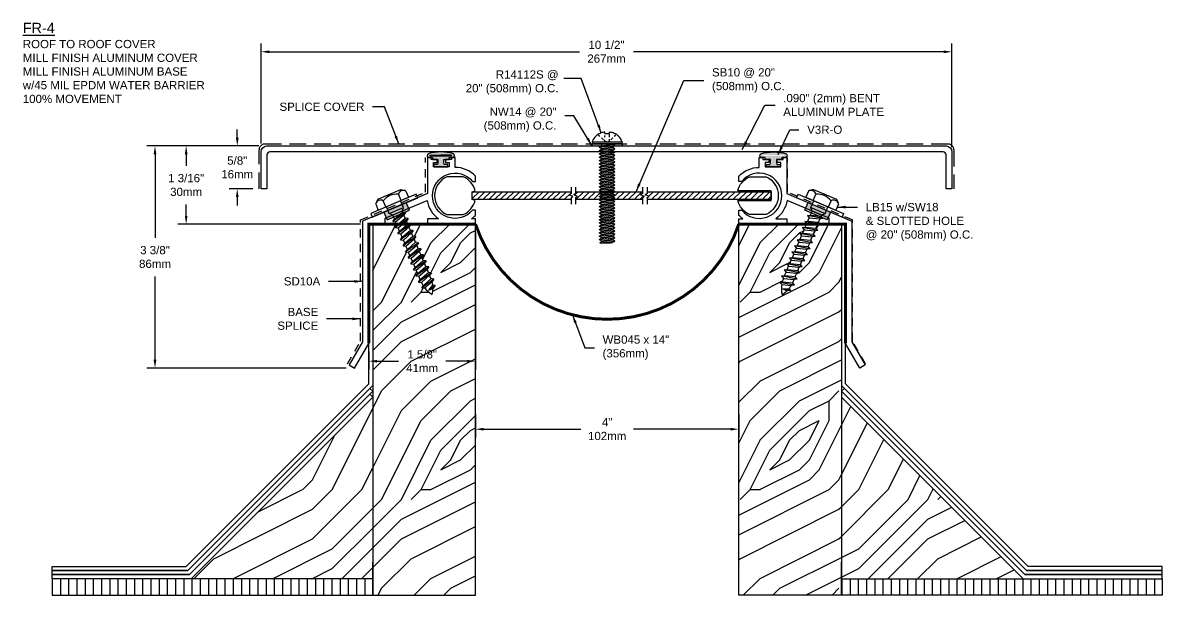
# Model space of a CAD drawing. Header units: inches. Extents: x -0.5 to 40.9, y 1.5 to 10.7.
# Drawn here: x -0.45 to 16.86, y 1.55 to 10.25 of the extents above; entities that cross this region are included whole.
import ezdxf

# ---------------------------------------------------------------- set-up
doc = ezdxf.new("R2010")
doc.units = ezdxf.units.IN
doc.header["$MEASUREMENT"] = 0
doc.linetypes.add('DASHED2', pattern=[0.375, 0.25, -0.125])
for name, color, linetype in [('ANCHORS', 4, 'Continuous'), ('CONDITIONS', 1, 'Continuous'), ('DIMENSIONS', 3, 'Continuous'), ('FILLERS', 2, 'Continuous'), ('METALS', 7, 'Continuous'), ('TEXT', 2, 'Continuous')]:
    doc.layers.add(name, color=color, linetype=linetype)
doc.styles.add('ARIAL', font='arial.ttf')
doc.dimstyles.new('Arial', dxfattribs={"dimtxt": 0.125, "dimasz": 0.125, "dimexe": 0.125, "dimexo": 0.125, "dimgap": 0.125, "dimtad": 0, "dimtih": 1, "dimtoh": 1, "dimdec": 4, "dimzin": 3, "dimdsep": 46, "dimlunit": 4, "dimtxsty": 'ARIAL', "dimcen": 0.125, "dimadec": 0, "dimazin": 0, "dimtfac": 1, "dimtdec": 4, "dimtofl": 0, "dimtmove": 0, "dimatfit": 3, "dimfxl": 0, "dimfrac": 2, "dimtolj": 1, "dimtzin": 0, "dimarcsym": 0})
pattern_1 = [(0, (-0.4, 0.15), (3, 3), [0.15, -2.85]), (90, (0.8, 1.2), (-3, 3), [0.3, -2.7]), (45, (0.2, 0.9), (3e-16, 3), [0.2121, -0.6363, 0.2121, -0.4242, 1.485, -1.27294]), (45, (-0.55, 0), (3e-16, 3), [0.21213, -0.42426, 0.21213, -3.39412]), (45, (0.5, 0.3), (3e-16, 3), [0.2121, -4.0305]), (45, (0.8, 0.15), (3e-16, 3), [0.2121, -4.0305]), (45, (0.35, 0.45), (3e-16, 3), [0.2121, -4.0305]), (45, (0.2, 0.6), (3e-16, 3), [0.42426, -3.8184]), (45, (0.95, 2.85), (3e-16, 3), [0.4243, -3.8184]), (45, (-0.1, 0.75), (3e-16, 3), [0.8485, -3.3941]), (45, (-0.25, 0.9), (3e-16, 3), [0.8485, -3.3941]), (45, (1.7, 1.8), (3e-16, 3), [0.8485, -3.3941]), (45, (-0.4, 1.2), (3e-16, 3), [0.6364, -3.60624]), (45, (-1, 1.65), (3e-16, 3), [0.6364, -3.60624]), (45, (-0.7, 1.35), (3e-16, 3), [0.6364, -3.60624]), (45, (1.25, 2.25), (3e-16, 3), [1.06066, -3.182]), (45, (0.95, 2.4), (3e-16, 3), [1.06066, -3.182]), (45, (1.25, 1.65), (3e-16, 3), [1.4849, -2.7577]), (26.565, (-0.1, 0.45), (3, 1e-09), [0.3354, -6.3728]), (26.565, (0.5, 1.35), (3, 1e-09), [0.3354, -6.3728]), (26.565, (0.35, 1.05), (3, 1e-09), [0.3354, -6.3728]), (26.565, (-0.25, 0.15), (3, 1e-09), [0.6708, -6.0374]), (26.565, (0.35, 1.5), (3, 1e-09), [1.00623, -5.702]), (26.565, (0.05, 1.65), (3, 1e-09), [1.34164, -5.36656]), (26.565, (-0.25, 1.8), (3, 1e-09), [1.34164, -5.36656]), (26.565, (-0.7, 2.7), (3, 1e-09), [1.34164, -5.36656]), (26.565, (-0.7, 2.4), (3, 1e-09), [1.67705, -5.03115]), (26.565, (-0.55, 2.1), (3, 1e-09), [1.67705, -5.03115]), (63.435, (0.5, 0.9), (2e-10, 3), [0.3354, -6.3728]), (63.435, (0.05, 0.6), (2e-10, 3), [0.3354, -6.3728]), (63.435, (-0.4, 0.15), (2e-10, 3), [0.6708, -6.0374]), (63.435, (0.5, 0.6), (2e-10, 3), [0.6708, -6.0374]), (63.435, (-0.7, 0), (2e-10, 3), [1.00623, -5.702]), (63.435, (-1, 0), (2e-10, 3), [1.34164, -5.36656]), (63.435, (1.7, 0.15), (2e-10, 3), [1.34164, -5.36656]), (63.435, (0.65, 0.45), (2e-10, 3), [1.34164, -5.36656]), (63.435, (1.25, 0.15), (2e-10, 3), [1.67705, -5.03115]), (63.435, (0.95, 0.3), (2e-10, 3), [1.67705, -5.03115])]
pattern_2 = [(0, (1.6, 0.15), (3, 3), [0.15, -2.85]), (90, (2.8, 1.2), (-3, 3), [0.3, -2.7]), (45, (2.2, 0.9), (3e-16, 3), [0.2121, -0.6363, 0.2121, -0.4242, 1.485, -1.27294]), (45, (1.45, 0), (3e-16, 3), [0.21213, -0.42426, 0.21213, -3.39412]), (45, (2.5, 0.3), (3e-16, 3), [0.21213, -4.0305]), (45, (2.8, 0.15), (3e-16, 3), [0.21213, -4.0305]), (45, (2.35, 0.45), (3e-16, 3), [0.21213, -4.0305]), (45, (2.2, 0.6), (3e-16, 3), [0.42426, -3.8184]), (45, (2.95, 2.85), (3e-16, 3), [0.42426, -3.8184]), (45, (1.9, 0.75), (3e-16, 3), [0.8485, -3.3941]), (45, (1.75, 0.9), (3e-16, 3), [0.8485, -3.3941]), (45, (3.7, 1.8), (3e-16, 3), [0.8485, -3.3941]), (45, (1.6, 1.2), (3e-16, 3), [0.6364, -3.60624]), (45, (1, 1.65), (3e-16, 3), [0.6364, -3.60624]), (45, (1.3, 1.35), (3e-16, 3), [0.6364, -3.60624]), (45, (3.25, 2.25), (3e-16, 3), [1.06066, -3.182]), (45, (2.95, 2.4), (3e-16, 3), [1.06066, -3.182]), (45, (3.25, 1.65), (3e-16, 3), [1.4849, -2.7577]), (26.565, (1.9, 0.45), (3, 1e-09), [0.3354, -6.3728]), (26.565, (2.5, 1.35), (3, 1e-09), [0.3354, -6.3728]), (26.565, (2.35, 1.05), (3, 1e-09), [0.3354, -6.3728]), (26.565, (1.75, 0.15), (3, 1e-09), [0.6708, -6.0374]), (26.565, (2.35, 1.5), (3, 1e-09), [1.00623, -5.70197]), (26.565, (2.05, 1.65), (3, 1e-09), [1.34164, -5.36656]), (26.565, (1.75, 1.8), (3, 1e-09), [1.34164, -5.36656]), (26.565, (1.3, 2.7), (3, 1e-09), [1.34164, -5.36656]), (26.565, (1.3, 2.4), (3, 1e-09), [1.67705, -5.03115]), (26.565, (1.45, 2.1), (3, 1e-09), [1.67705, -5.03115]), (63.435, (2.5, 0.9), (2e-10, 3), [0.3354, -6.3728]), (63.435, (2.05, 0.6), (2e-10, 3), [0.3354, -6.3728]), (63.435, (1.6, 0.15), (2e-10, 3), [0.6708, -6.0374]), (63.435, (2.5, 0.6), (2e-10, 3), [0.6708, -6.0374]), (63.435, (1.3, 0), (2e-10, 3), [1.00623, -5.70197]), (63.435, (1, 0), (2e-10, 3), [1.34164, -5.36656]), (63.435, (3.7, 0.15), (2e-10, 3), [1.34164, -5.36656]), (63.435, (2.65, 0.45), (2e-10, 3), [1.34164, -5.36656]), (63.435, (3.25, 0.15), (2e-10, 3), [1.67705, -5.03115]), (63.435, (2.95, 0.3), (2e-10, 3), [1.67705, -5.03115])]

# ---------------------------------------------------------------- blocks, each defined once
blk = doc.blocks.new('*D0')
at = {"layer": 'Defpoints', "color": 0}
for p in [(3.259, 8.374), (2.031, 7.186), (4.805, 7.186)]:
    blk.add_point(p, dxfattribs=at)
at = {"layer": 'DIMENSIONS', "color": 0, "lineweight": -2}
for p, q in [((3.134, 8.374), (1.906, 8.374)), ((2.031, 8.249), (2.031, 8.074)), ((2.031, 7.311), (2.031, 7.486)), ((4.68, 7.186), (1.906, 7.186))]:
    blk.add_line(p, q, dxfattribs=at)
at = {"layer": 'DIMENSIONS', "color": 0}
for points in [[(2.011, 8.249), (2.052, 8.249), (2.031, 8.374)], [(2.011, 7.311), (2.052, 7.311), (2.031, 7.186)]]:
    blk.add_solid(points, dxfattribs=at)
at = {"layer": 'DIMENSIONS', "color": 0, "insert": (2.031, 7.78), "char_height": 0.125, "attachment_point": 5, "style": 'ARIAL'}
blk.add_mtext('\\A1;1 3/16"\\P30mm', dxfattribs=at)
blk = doc.blocks.new('*D1')
at = {"layer": 'Defpoints', "color": 0}
for p in [(6.429, 7.186), (4.806, 5.374), (6.429, 5.103)]:
    blk.add_point(p, dxfattribs=at)
at = {"layer": 'DIMENSIONS', "color": 0, "lineweight": -2}
for p, q in [((6.429, 7.061), (6.429, 4.978)), ((4.806, 5.249), (4.806, 4.978)), ((4.931, 5.103), (5.257, 5.103)), ((6.304, 5.103), (5.978, 5.103))]:
    blk.add_line(p, q, dxfattribs=at)
at = {"layer": 'DIMENSIONS', "color": 0}
for points in [[(4.931, 5.123), (4.931, 5.082), (4.806, 5.103)], [(6.304, 5.123), (6.304, 5.082), (6.429, 5.103)]]:
    blk.add_solid(points, dxfattribs=at)
at = {"layer": 'DIMENSIONS', "color": 0, "insert": (5.618, 5.103), "char_height": 0.125, "attachment_point": 5, "style": 'ARIAL'}
blk.add_mtext('\\A1;1 5/8"\\P41mm', dxfattribs=at)
blk = doc.blocks.new('*D2')
at = {"layer": 'Defpoints', "color": 0}
for p in [(3.259, 8.374), (2.808, 7.721), (3.169, 7.721)]:
    blk.add_point(p, dxfattribs=at)
at = {"layer": 'DIMENSIONS', "color": 0, "lineweight": -2}
for p, q in [((2.808, 8.499), (2.808, 8.624)), ((3.134, 8.374), (2.683, 8.374)), ((3.044, 7.721), (2.683, 7.721)), ((2.808, 7.596), (2.808, 7.471))]:
    blk.add_line(p, q, dxfattribs=at)
at = {"layer": 'DIMENSIONS', "color": 0}
for points in [[(2.787, 8.499), (2.829, 8.499), (2.808, 8.374)], [(2.787, 7.596), (2.829, 7.596), (2.808, 7.721)]]:
    blk.add_solid(points, dxfattribs=at)
at = {"layer": 'DIMENSIONS', "color": 0, "insert": (2.808, 8.047), "char_height": 0.125, "attachment_point": 5, "style": 'ARIAL'}
blk.add_mtext('\\A1;5/8"\\P16mm', dxfattribs=at)
blk = doc.blocks.new('*D3')
at = {"layer": 'Defpoints', "color": 0}
for p in [(6.429, 4.418), (10.429, 4.418), (10.429, 4.07)]:
    blk.add_point(p, dxfattribs=at)
at = {"layer": 'DIMENSIONS', "color": 0, "lineweight": -2}
for p, q in [((6.429, 4.293), (6.429, 3.945)), ((10.429, 4.293), (10.429, 3.945)), ((6.554, 4.07), (8.028, 4.07)), ((10.304, 4.07), (8.83, 4.07))]:
    blk.add_line(p, q, dxfattribs=at)
at = {"layer": 'DIMENSIONS', "color": 0}
for points in [[(6.554, 4.091), (6.554, 4.049), (6.429, 4.07)], [(10.304, 4.091), (10.304, 4.049), (10.429, 4.07)]]:
    blk.add_solid(points, dxfattribs=at)
at = {"layer": 'DIMENSIONS', "color": 0, "insert": (8.429, 4.07), "char_height": 0.125, "attachment_point": 5, "style": 'ARIAL'}
blk.add_mtext('\\A1;4"\\P102mm', dxfattribs=at)
blk = doc.blocks.new('*D4')
at = {"layer": 'Defpoints', "color": 0}
for p in [(13.669, 9.805), (3.169, 8.284), (13.669, 8.23)]:
    blk.add_point(p, dxfattribs=at)
at = {"layer": 'DIMENSIONS', "color": 0, "lineweight": -2}
for p, q in [((3.169, 8.409), (3.169, 9.93)), ((13.669, 8.355), (13.669, 9.93)), ((3.294, 9.805), (8.011, 9.805)), ((13.544, 9.805), (8.827, 9.805))]:
    blk.add_line(p, q, dxfattribs=at)
at = {"layer": 'DIMENSIONS', "color": 0}
for points in [[(3.294, 9.825), (3.294, 9.784), (3.169, 9.805)], [(13.544, 9.825), (13.544, 9.784), (13.669, 9.805)]]:
    blk.add_solid(points, dxfattribs=at)
at = {"layer": 'DIMENSIONS', "color": 0, "insert": (8.419, 9.805), "char_height": 0.125, "attachment_point": 5, "style": 'ARIAL'}
blk.add_mtext('\\A1;10 1/2"\\P267mm', dxfattribs=at)
blk = doc.blocks.new('NW14')
blk.add_hatch(color=256).paths.add_polyline_path([(0.2325, -0.03), (0.2325, 0), (-0.2325, 0), (-0.2325, -0.03)])
blk.add_lwpolyline([(-0.2325, -0.03), (0.2325, -0.03), (0.2325, 0), (-0.2325, 0)], close=True)
blk = doc.blocks.new('LB15')
for p, q in [((-0.25, 0.102), (-0.25, 0)), ((-0.25, 0), (0.25, 0)), ((-0.19, 0.156), (-0.238, 0.116)), ((-0.19, 0.156), (0.19, 0.156)), ((-0.125, 0), (-0.125, 0.102)), ((-0.117, -0.112), (-0.117, 0)), ((0.117, -0.112), (0.117, 0)), ((0.125, 0), (0.125, 0.102)), ((0.19, 0.156), (0.238, 0.116)), ((0.25, 0.102), (0.25, 0)), ((-0.078, -0.158), (-0.117, -0.112)), ((-0.117, -0.112), (0.117, -0.112)), ((-0.078, -0.221), (-0.078, -0.158)), ((0.078, -0.158), (-0.078, -0.158)), ((-0.078, -0.221), (0.078, -0.171)), ((0.078, -0.158), (0.117, -0.112)), ((0.078, -0.171), (0.078, -0.158)), ((0.117, -0.194), (0.078, -0.171)), ((0.117, -0.194), (-0.117, -0.244)), ((-0.117, -0.244), (-0.078, -0.221)), ((-0.117, -0.244), (-0.078, -0.266)), ((0.117, -0.294), (-0.117, -0.344)), ((-0.117, -0.344), (-0.078, -0.321)), ((-0.117, -0.344), (-0.078, -0.366)), ((-0.078, -0.266), (0.078, -0.216)), ((-0.078, -0.321), (-0.078, -0.266)), ((-0.078, -0.321), (0.078, -0.271)), ((-0.078, -0.366), (0.078, -0.316)), ((0.117, -0.194), (0.078, -0.216)), ((0.078, -0.271), (0.078, -0.216)), ((0.117, -0.294), (0.078, -0.271)), ((0.117, -0.294), (0.078, -0.316)), ((0.078, -0.371), (0.078, -0.316)), ((0.117, -0.394), (-0.117, -0.444)), ((-0.117, -0.444), (-0.078, -0.421)), ((-0.117, -0.444), (-0.078, -0.466)), ((0.117, -0.494), (-0.117, -0.544)), ((-0.078, -0.421), (-0.078, -0.366)), ((-0.078, -0.421), (0.078, -0.371)), ((-0.078, -0.466), (0.078, -0.416)), ((-0.078, -0.521), (-0.078, -0.466)), ((-0.078, -0.521), (0.078, -0.471)), ((-0.078, -0.566), (0.078, -0.516)), ((0.117, -0.394), (0.078, -0.371)), ((0.117, -0.394), (0.078, -0.416)), ((0.078, -0.471), (0.078, -0.416)), ((0.117, -0.494), (0.078, -0.471)), ((0.117, -0.494), (0.078, -0.516)), ((0.078, -0.571), (0.078, -0.516)), ((-0.117, -0.544), (-0.078, -0.521)), ((-0.117, -0.544), (-0.078, -0.566)), ((0.117, -0.594), (-0.117, -0.644)), ((-0.117, -0.644), (-0.078, -0.621)), ((-0.117, -0.644), (-0.078, -0.666)), ((-0.078, -0.621), (-0.078, -0.566)), ((-0.078, -0.621), (0.078, -0.571)), ((-0.078, -0.666), (0.078, -0.616)), ((-0.078, -0.721), (-0.078, -0.666)), ((-0.078, -0.721), (0.078, -0.671)), ((0.117, -0.594), (0.078, -0.571)), ((0.117, -0.594), (0.078, -0.616)), ((0.078, -0.671), (0.078, -0.616)), ((0.117, -0.694), (0.078, -0.671)), ((0.117, -0.694), (-0.117, -0.744)), ((-0.117, -0.744), (-0.078, -0.721)), ((-0.117, -0.744), (-0.078, -0.766)), ((0.117, -0.794), (-0.117, -0.844)), ((-0.117, -0.844), (-0.078, -0.821)), ((-0.117, -0.844), (-0.078, -0.866)), ((-0.078, -0.766), (0.078, -0.716)), ((-0.078, -0.821), (-0.078, -0.766)), ((-0.078, -0.821), (0.078, -0.771)), ((-0.078, -0.866), (0.078, -0.816)), ((0.117, -0.694), (0.078, -0.716)), ((0.078, -0.771), (0.078, -0.716)), ((0.117, -0.794), (0.078, -0.771)), ((0.117, -0.794), (0.078, -0.816)), ((0.078, -0.871), (0.078, -0.816)), ((0.117, -0.894), (-0.117, -0.944)), ((-0.117, -0.944), (-0.078, -0.921)), ((-0.117, -0.944), (-0.078, -0.966)), ((0.117, -0.994), (-0.117, -1.044)), ((-0.117, -1.044), (-0.078, -1.021)), ((-0.078, -0.921), (-0.078, -0.866)), ((-0.078, -0.921), (0.078, -0.871)), ((-0.078, -0.966), (0.078, -0.916)), ((-0.078, -1.021), (-0.078, -0.966)), ((-0.078, -1.021), (0.078, -0.971)), ((-0.078, -1.066), (0.078, -1.016)), ((0.117, -0.894), (0.078, -0.871)), ((0.117, -0.894), (0.078, -0.916)), ((0.078, -0.971), (0.078, -0.916)), ((0.117, -0.994), (0.078, -0.971)), ((0.117, -0.994), (0.078, -1.016)), ((0.078, -1.071), (0.078, -1.016)), ((-0.117, -1.044), (-0.078, -1.066)), ((0.117, -1.094), (-0.117, -1.144)), ((-0.117, -1.144), (-0.078, -1.121)), ((-0.117, -1.144), (-0.078, -1.166)), ((0.117, -1.194), (-0.117, -1.244)), ((-0.078, -1.121), (-0.078, -1.066)), ((-0.078, -1.121), (0.078, -1.071)), ((-0.078, -1.166), (0.078, -1.116)), ((-0.078, -1.221), (-0.078, -1.166)), ((-0.078, -1.221), (0.078, -1.171)), ((0.117, -1.094), (0.078, -1.071)), ((0.117, -1.094), (0.078, -1.116)), ((0.078, -1.171), (0.078, -1.116)), ((0.117, -1.194), (0.078, -1.171)), ((0.117, -1.194), (0.078, -1.216)), ((-0.117, -1.244), (-0.078, -1.221)), ((-0.117, -1.244), (-0.078, -1.266)), ((0.117, -1.294), (-0.105, -1.344)), ((-0.105, -1.344), (-0.074, -1.323)), ((-0.105, -1.344), (-0.066, -1.362)), ((-0.078, -1.266), (0.078, -1.216)), ((-0.074, -1.323), (0.078, -1.271)), ((-0.066, -1.362), (0.075, -1.317)), ((-0.022, -1.418), (0.063, -1.374)), ((0.096, -1.393), (0.063, -1.374)), ((0.117, -1.294), (0.075, -1.317)), ((0.078, -1.266), (0.078, -1.216)), ((0.117, -1.294), (0.078, -1.271)), ((0.096, -1.393), (-0.022, -1.418)), ((-0.022, -1.418), (0.047, -1.42)), ((0.096, -1.393), (0.047, -1.42))]:
    blk.add_line(p, q)
for centre, radius, start, end in [((-0.188, 0.057), 0.077, 35.7751, 144.2249), ((0, -0.126), 0.26, 61.2813, 118.7187), ((0.187, 0.057), 0.077, 35.7751, 144.2249), ((0.311, -1.266), 0.389, 180, 188.3837), ((0.311, -1.266), 0.389, 194.3207, 216.9667), ((-0.311, -1.266), 0.389, 343.9655, 352.4485), ((-0.311, -1.266), 0.389, 359.2771, 0), ((-0.311, -1.266), 0.389, 323.0333, 336.7752)]:
    blk.add_arc(centre, radius, start, end)
blk = doc.blocks.new('*D10')
at = {"layer": 'Defpoints', "color": 0}
for p in [(3.259, 8.374), (1.558, 4.999), (4.589, 4.999)]:
    blk.add_point(p, dxfattribs=at)
at = {"layer": 'DIMENSIONS', "color": 0, "lineweight": -2}
for p, q in [((3.134, 8.374), (1.433, 8.374)), ((1.558, 8.249), (1.558, 6.98)), ((1.558, 5.124), (1.558, 6.392)), ((4.464, 4.999), (1.433, 4.999))]:
    blk.add_line(p, q, dxfattribs=at)
at = {"layer": 'DIMENSIONS', "color": 0}
for points in [[(1.537, 8.249), (1.579, 8.249), (1.558, 8.374)], [(1.537, 5.124), (1.579, 5.124), (1.558, 4.999)]]:
    blk.add_solid(points, dxfattribs=at)
at = {"layer": 'DIMENSIONS', "color": 0, "insert": (1.558, 6.686), "char_height": 0.125, "attachment_point": 5, "style": 'ARIAL'}
blk.add_mtext('\\A1;3 3/8"\\P86mm', dxfattribs=at)
blk = doc.blocks.new('V3RforCM')
h = blk.add_hatch(color=256)
h.paths.add_polyline_path([(6.209, 8.255, 0.579646), (6.213, 8.198), (6.276, 8.198), (6.276, 8.167), (6.355, 8.167), (6.355, 8.12), (6.349, 8.094), (6.294, 8.094), (6.294, 8.059), (6.509, 8.059), (6.509, 8.094), (6.454, 8.094), (6.448, 8.12), (6.448, 8.167), (6.526, 8.167), (6.526, 8.198), (6.59, 8.198, 0.579646), (6.594, 8.255, 0.144656)])
edge = h.paths.add_edge_path(flags=16)
edge.add_spline(control_points=[(6.246, 8.22), (6.245, 8.22), (6.2, 8.241), (6.298, 8.232), (6.401, 8.233)], knot_values=[0.028497, 0.028497, 0.028497, 0.028497, 0.032831, 0.201023, 0.201023, 0.201023, 0.201023], degree=3, periodic=0)
edge.add_spline(control_points=[(6.401, 8.233), (6.505, 8.232), (6.603, 8.241), (6.558, 8.22), (6.557, 8.22)], knot_values=[0.028497, 0.028497, 0.028497, 0.028497, 0.196688, 0.201023, 0.201023, 0.201023, 0.201023], degree=3, periodic=0)
edge.add_line((6.557, 8.22), (6.246, 8.22))
blk.add_lwpolyline([(6.594, 8.255, 0.144656), (6.209, 8.255, 0.579646), (6.213, 8.198), (6.276, 8.198), (6.276, 8.167), (6.355, 8.167), (6.355, 8.12), (6.349, 8.094), (6.294, 8.094), (6.294, 8.059), (6.509, 8.059), (6.509, 8.094), (6.454, 8.094), (6.448, 8.12), (6.448, 8.167), (6.526, 8.167), (6.526, 8.198), (6.59, 8.198, 0.579646)], format="xyb", close=True)
blk = doc.blocks.new('SB10')
h = blk.add_hatch()
h.set_pattern_fill('ANSI31', color=256, scale=0.5, style=0)
h.set_pattern_definition([(45, (-6.967636, -11.78233), (-0.04419417, 0.04419417), [])])
h.paths.add_polyline_path([(0.262, 0.06), (0.262, -0.06), (1.762, -0.06), (1.762, -0.03), (1.79, -0.011), (1.733, 0.011), (1.762, 0.03), (1.762, 0.06)])
h.paths.add_polyline_path([(1.86, -0.011), (1.832, -0.03), (1.832, -0.06), (2.849, -0.06), (2.849, -0.03), (2.877, -0.011), (2.82, 0.011), (2.849, 0.03), (2.849, 0.06), (1.832, 0.06), (1.832, 0.03), (1.803, 0.011)])
h.paths.add_polyline_path([(4.805, -0.06), (4.805, 0.06), (2.919, 0.06), (2.919, 0.03), (2.89, 0.011), (2.947, -0.011), (2.919, -0.03), (2.919, -0.06)])
for p, q in [((1.762, 0.03), (1.733, 0.011)), ((1.79, -0.011), (1.733, 0.011)), ((1.762, 0.13), (1.762, 0.03)), ((1.832, 0.03), (1.803, 0.011)), ((1.86, -0.011), (1.803, 0.011)), ((1.832, 0.13), (1.832, 0.03)), ((2.849, 0.03), (2.82, 0.011)), ((2.877, -0.011), (2.82, 0.011)), ((2.849, 0.13), (2.849, 0.03)), ((2.919, 0.03), (2.89, 0.011)), ((2.947, -0.011), (2.89, 0.011)), ((2.919, 0.13), (2.919, 0.03)), ((1.762, -0.03), (1.79, -0.011)), ((1.762, -0.03), (1.762, -0.13)), ((1.832, -0.03), (1.86, -0.011)), ((1.832, -0.03), (1.832, -0.13)), ((2.849, -0.03), (2.877, -0.011)), ((2.849, -0.03), (2.849, -0.13)), ((2.919, -0.03), (2.947, -0.011)), ((2.919, -0.03), (2.919, -0.13))]:
    blk.add_line(p, q)
for points in [[(0.304, 0.074, 0.233897), (0.125, 0.286), (-0.125, 0.286, 0.654654), (-0.125, -0.286), (0.125, -0.286, 0.233897), (0.304, -0.074), (0.262, -0.06), (0.262, 0.06)], [(4.805, 0.074), (4.296, 0.074, -0.233897), (4.475, 0.286), (4.725, 0.286, -0.654654), (4.725, -0.286), (4.475, -0.286, -0.233897), (4.296, -0.074), (4.805, -0.074)]]:
    blk.add_lwpolyline(points, format="xyb", close=True)
for points in [[(0.262, 0.06), (1.762, 0.06)], [(1.832, 0.06), (2.849, 0.06)], [(2.919, 0.06), (4.805, 0.06), (4.805, -0.06), (2.919, -0.06)], [(1.762, -0.06), (0.262, -0.06)], [(2.849, -0.06), (1.832, -0.06)]]:
    blk.add_lwpolyline(points)
blk = doc.blocks.new('R14112')
for p, q in [((-0.034, 0.161), (-0.034, 0.182)), ((0.034, 0.161), (0.034, 0.182)), ((-0.226, 0.031), (0.226, 0.031)), ((-0.226, 0.031), (-0.22, 0)), ((-0.22, 0), (0.22, 0)), ((-0.109, 0.116), (-0.133, 0.141)), ((-0.057, 0.062), (-0.086, 0.092)), ((-0.085, 0), (-0.085, -0.03)), ((-0.034, 0.038), (-0.042, 0.046)), ((-0.034, 0.161), (0.034, 0.161)), ((-0.034, 0.103), (-0.034, 0.131)), ((-0.034, 0.038), (-0.034, 0.065)), ((-0.034, 0.038), (-0.01, 0.038)), ((0.01, 0.038), (0.034, 0.038)), ((0.034, 0.106), (0.034, 0.142)), ((0.034, 0.038), (0.034, 0.073)), ((0.034, 0.038), (0.042, 0.046)), ((0.057, 0.062), (0.086, 0.092)), ((0.085, 0), (0.085, -0.005)), ((0.109, 0.116), (0.133, 0.141)), ((0.226, 0.031), (0.22, 0)), ((-0.119, -0.05), (0.119, -0.025)), ((-0.119, -0.05), (-0.085, -0.03)), ((-0.119, -0.05), (-0.085, -0.07)), ((-0.119, -0.1), (0.119, -0.075)), ((-0.119, -0.1), (-0.085, -0.08)), ((-0.119, -0.1), (-0.085, -0.12)), ((-0.119, -0.15), (0.119, -0.125)), ((-0.119, -0.15), (-0.085, -0.13)), ((-0.119, -0.15), (-0.085, -0.17)), ((-0.085, -0.03), (0.085, -0.005)), ((-0.085, -0.07), (0.085, -0.045)), ((-0.085, -0.08), (0.085, -0.055)), ((-0.085, -0.07), (-0.085, -0.08)), ((-0.085, -0.12), (0.085, -0.095)), ((-0.085, -0.13), (0.085, -0.105)), ((-0.085, -0.12), (-0.085, -0.13)), ((-0.085, -0.17), (0.085, -0.145)), ((-0.085, -0.18), (0.085, -0.155)), ((-0.085, -0.17), (-0.085, -0.18)), ((0.119, -0.025), (0.085, -0.005)), ((0.119, -0.025), (0.085, -0.045)), ((0.085, -0.045), (0.085, -0.055)), ((0.119, -0.075), (0.085, -0.055)), ((0.119, -0.075), (0.085, -0.095)), ((0.085, -0.095), (0.085, -0.105)), ((0.119, -0.125), (0.085, -0.105)), ((0.119, -0.125), (0.085, -0.145)), ((0.085, -0.145), (0.085, -0.155)), ((0.119, -0.175), (0.085, -0.155)), ((-0.119, -0.2), (0.119, -0.175)), ((-0.119, -0.2), (-0.085, -0.18)), ((-0.119, -0.2), (-0.085, -0.22)), ((-0.119, -0.25), (0.119, -0.225)), ((-0.119, -0.25), (-0.085, -0.23)), ((-0.119, -0.25), (-0.085, -0.27)), ((-0.119, -0.3), (0.119, -0.275)), ((-0.119, -0.3), (-0.085, -0.28)), ((-0.119, -0.3), (-0.085, -0.32)), ((-0.119, -0.35), (0.119, -0.325)), ((-0.119, -0.35), (-0.085, -0.33)), ((-0.085, -0.22), (0.085, -0.195)), ((-0.085, -0.23), (0.085, -0.205)), ((-0.085, -0.22), (-0.085, -0.23)), ((-0.085, -0.27), (0.085, -0.245)), ((-0.085, -0.28), (0.085, -0.255)), ((-0.085, -0.27), (-0.085, -0.28)), ((-0.085, -0.32), (0.085, -0.295)), ((-0.085, -0.33), (0.085, -0.305)), ((-0.085, -0.32), (-0.085, -0.33)), ((-0.085, -0.37), (0.085, -0.345)), ((0.119, -0.175), (0.085, -0.195)), ((0.085, -0.195), (0.085, -0.205)), ((0.119, -0.225), (0.085, -0.205)), ((0.119, -0.225), (0.085, -0.245)), ((0.085, -0.245), (0.085, -0.255)), ((0.119, -0.275), (0.085, -0.255)), ((0.119, -0.275), (0.085, -0.295)), ((0.085, -0.295), (0.085, -0.305)), ((0.119, -0.325), (0.085, -0.305)), ((0.119, -0.325), (0.085, -0.345)), ((0.085, -0.345), (0.085, -0.355)), ((-0.119, -0.35), (-0.085, -0.37)), ((-0.119, -0.4), (0.119, -0.375)), ((-0.119, -0.4), (-0.085, -0.38)), ((-0.119, -0.4), (-0.085, -0.42)), ((-0.119, -0.45), (0.119, -0.425)), ((-0.119, -0.45), (-0.085, -0.43)), ((-0.119, -0.45), (-0.085, -0.47)), ((-0.119, -0.5), (0.119, -0.475)), ((-0.119, -0.5), (-0.085, -0.48)), ((-0.119, -0.5), (-0.085, -0.52)), ((-0.085, -0.38), (0.085, -0.355)), ((-0.085, -0.37), (-0.085, -0.38)), ((-0.085, -0.42), (0.085, -0.395)), ((-0.085, -0.43), (0.085, -0.405)), ((-0.085, -0.42), (-0.085, -0.43)), ((-0.085, -0.47), (0.085, -0.445)), ((-0.085, -0.48), (0.085, -0.455)), ((-0.085, -0.47), (-0.085, -0.48)), ((-0.085, -0.52), (0.085, -0.495)), ((-0.085, -0.53), (0.085, -0.505)), ((0.119, -0.375), (0.085, -0.355)), ((0.119, -0.375), (0.085, -0.395)), ((0.085, -0.395), (0.085, -0.405)), ((0.119, -0.425), (0.085, -0.405)), ((0.119, -0.425), (0.085, -0.445)), ((0.085, -0.445), (0.085, -0.455)), ((0.119, -0.475), (0.085, -0.455)), ((0.119, -0.475), (0.085, -0.495)), ((0.085, -0.495), (0.085, -0.505)), ((0.119, -0.525), (0.085, -0.505)), ((-0.119, -0.55), (0.119, -0.525)), ((-0.119, -0.55), (-0.085, -0.53)), ((-0.119, -0.55), (-0.085, -0.57)), ((-0.119, -0.6), (0.119, -0.575)), ((-0.119, -0.6), (-0.085, -0.58)), ((-0.119, -0.6), (-0.085, -0.62)), ((-0.119, -0.65), (0.119, -0.625)), ((-0.119, -0.65), (-0.085, -0.63)), ((-0.119, -0.65), (-0.085, -0.67)), ((-0.119, -0.7), (0.119, -0.675)), ((-0.119, -0.7), (-0.085, -0.68)), ((-0.085, -0.52), (-0.085, -0.53)), ((-0.085, -0.57), (0.085, -0.545)), ((-0.085, -0.58), (0.085, -0.555)), ((-0.085, -0.57), (-0.085, -0.58)), ((-0.085, -0.62), (0.085, -0.595)), ((-0.085, -0.63), (0.085, -0.605)), ((-0.085, -0.62), (-0.085, -0.63)), ((-0.085, -0.67), (0.085, -0.645)), ((-0.085, -0.68), (0.085, -0.655)), ((-0.085, -0.67), (-0.085, -0.68)), ((0.119, -0.525), (0.085, -0.545)), ((0.085, -0.545), (0.085, -0.555)), ((0.119, -0.575), (0.085, -0.555)), ((0.119, -0.575), (0.085, -0.595)), ((0.085, -0.595), (0.085, -0.605)), ((0.119, -0.625), (0.085, -0.605)), ((0.119, -0.625), (0.085, -0.645)), ((0.085, -0.645), (0.085, -0.655)), ((0.119, -0.675), (0.085, -0.655)), ((0.119, -0.675), (0.085, -0.695)), ((-0.119, -0.7), (-0.085, -0.72)), ((-0.119, -0.75), (0.119, -0.725)), ((-0.119, -0.75), (-0.085, -0.73)), ((-0.119, -0.75), (-0.085, -0.77)), ((-0.119, -0.8), (0.119, -0.775)), ((-0.119, -0.8), (-0.085, -0.78)), ((-0.119, -0.8), (-0.085, -0.82)), ((-0.119, -0.85), (0.119, -0.825)), ((-0.119, -0.85), (-0.085, -0.83)), ((-0.119, -0.85), (-0.085, -0.87)), ((-0.085, -0.72), (0.085, -0.695)), ((-0.085, -0.73), (0.085, -0.705)), ((-0.085, -0.72), (-0.085, -0.73)), ((-0.085, -0.77), (0.085, -0.745)), ((-0.085, -0.78), (0.085, -0.755)), ((-0.085, -0.77), (-0.085, -0.78)), ((-0.085, -0.82), (0.085, -0.795)), ((-0.085, -0.83), (0.085, -0.805)), ((-0.085, -0.82), (-0.085, -0.83)), ((-0.085, -0.87), (0.085, -0.845)), ((-0.085, -0.88), (0.085, -0.855)), ((0.085, -0.695), (0.085, -0.705)), ((0.119, -0.725), (0.085, -0.705)), ((0.119, -0.725), (0.085, -0.745)), ((0.085, -0.745), (0.085, -0.755)), ((0.119, -0.775), (0.085, -0.755)), ((0.119, -0.775), (0.085, -0.795)), ((0.085, -0.795), (0.085, -0.805)), ((0.119, -0.825), (0.085, -0.805)), ((0.119, -0.825), (0.085, -0.845)), ((0.085, -0.845), (0.085, -0.855)), ((0.119, -0.875), (0.085, -0.855)), ((-0.119, -0.9), (0.119, -0.875)), ((-0.119, -0.9), (-0.085, -0.88)), ((-0.119, -0.9), (-0.085, -0.92)), ((-0.119, -0.95), (0.119, -0.925)), ((-0.119, -0.95), (-0.085, -0.93)), ((-0.119, -0.95), (-0.085, -0.97)), ((-0.119, -1), (0.119, -0.975)), ((-0.119, -1), (-0.085, -0.98)), ((-0.119, -1), (-0.085, -1.02)), ((-0.119, -1.05), (0.119, -1.025)), ((-0.119, -1.05), (-0.085, -1.03)), ((-0.085, -0.87), (-0.085, -0.88)), ((-0.085, -0.92), (0.085, -0.895)), ((-0.085, -0.93), (0.085, -0.905)), ((-0.085, -0.92), (-0.085, -0.93)), ((-0.085, -0.97), (0.085, -0.945)), ((-0.085, -0.98), (0.085, -0.955)), ((-0.085, -0.97), (-0.085, -0.98)), ((-0.085, -1.02), (0.085, -0.995)), ((-0.085, -1.03), (0.085, -1.005)), ((-0.085, -1.02), (-0.085, -1.03)), ((0.119, -0.875), (0.085, -0.895)), ((0.085, -0.895), (0.085, -0.905)), ((0.119, -0.925), (0.085, -0.905)), ((0.119, -0.925), (0.085, -0.945)), ((0.085, -0.945), (0.085, -0.955)), ((0.119, -0.975), (0.085, -0.955)), ((0.119, -0.975), (0.085, -0.995)), ((0.085, -0.995), (0.085, -1.005)), ((0.119, -1.025), (0.085, -1.005)), ((0.119, -1.025), (0.085, -1.045)), ((-0.119, -1.05), (-0.085, -1.07)), ((-0.119, -1.1), (0.119, -1.075)), ((-0.119, -1.1), (-0.085, -1.08)), ((-0.119, -1.1), (-0.085, -1.12)), ((-0.119, -1.15), (0.119, -1.125)), ((-0.119, -1.15), (-0.085, -1.13)), ((-0.119, -1.15), (-0.085, -1.17)), ((-0.119, -1.2), (0.119, -1.175)), ((-0.119, -1.2), (-0.085, -1.18)), ((-0.119, -1.2), (-0.085, -1.22)), ((-0.085, -1.07), (0.085, -1.045)), ((-0.085, -1.08), (0.085, -1.055)), ((-0.085, -1.07), (-0.085, -1.08)), ((-0.085, -1.12), (0.085, -1.095)), ((-0.085, -1.13), (0.085, -1.105)), ((-0.085, -1.12), (-0.085, -1.13)), ((-0.085, -1.17), (0.085, -1.145)), ((-0.085, -1.18), (0.085, -1.155)), ((-0.085, -1.17), (-0.085, -1.18)), ((-0.085, -1.22), (0.085, -1.195)), ((-0.085, -1.23), (0.085, -1.205)), ((0.085, -1.045), (0.085, -1.055)), ((0.119, -1.075), (0.085, -1.055)), ((0.119, -1.075), (0.085, -1.095)), ((0.085, -1.095), (0.085, -1.105)), ((0.119, -1.125), (0.085, -1.105)), ((0.119, -1.125), (0.085, -1.145)), ((0.085, -1.145), (0.085, -1.155)), ((0.119, -1.175), (0.085, -1.155)), ((0.119, -1.175), (0.085, -1.195)), ((0.085, -1.195), (0.085, -1.205)), ((0.119, -1.225), (0.085, -1.205)), ((-0.119, -1.25), (0.119, -1.225)), ((-0.119, -1.25), (-0.085, -1.23)), ((-0.119, -1.25), (-0.085, -1.27)), ((-0.119, -1.3), (0.119, -1.275)), ((-0.119, -1.3), (-0.085, -1.28)), ((-0.119, -1.3), (-0.085, -1.32)), ((-0.119, -1.35), (0.119, -1.325)), ((-0.119, -1.35), (-0.085, -1.33)), ((-0.119, -1.35), (-0.085, -1.37)), ((-0.119, -1.4), (0.119, -1.375)), ((-0.119, -1.4), (-0.085, -1.38)), ((-0.085, -1.22), (-0.085, -1.23)), ((-0.085, -1.27), (0.085, -1.245)), ((-0.085, -1.28), (0.085, -1.255)), ((-0.085, -1.27), (-0.085, -1.28)), ((-0.085, -1.32), (0.085, -1.295)), ((-0.085, -1.33), (0.085, -1.305)), ((-0.085, -1.32), (-0.085, -1.33)), ((-0.085, -1.37), (0.085, -1.345)), ((-0.085, -1.38), (0.085, -1.355)), ((-0.085, -1.37), (-0.085, -1.38)), ((0.119, -1.225), (0.085, -1.245)), ((0.085, -1.245), (0.085, -1.255)), ((0.119, -1.275), (0.085, -1.255)), ((0.119, -1.275), (0.085, -1.295)), ((0.085, -1.295), (0.085, -1.305)), ((0.119, -1.325), (0.085, -1.305)), ((0.119, -1.325), (0.085, -1.345)), ((0.085, -1.345), (0.085, -1.355)), ((0.119, -1.375), (0.085, -1.355)), ((0.119, -1.375), (0.085, -1.395)), ((-0.119, -1.4), (-0.085, -1.42)), ((-0.119, -1.45), (0.119, -1.425)), ((-0.119, -1.45), (-0.085, -1.43)), ((-0.119, -1.45), (-0.085, -1.47)), ((-0.11, -1.5), (0.119, -1.475)), ((-0.11, -1.5), (-0.085, -1.48)), ((-0.11, -1.5), (0.048, -1.5)), ((-0.085, -1.42), (0.085, -1.395)), ((-0.085, -1.43), (0.085, -1.405)), ((-0.085, -1.42), (-0.085, -1.43)), ((-0.085, -1.47), (0.085, -1.445)), ((-0.085, -1.48), (0.085, -1.455)), ((-0.085, -1.47), (-0.085, -1.48)), ((0.048, -1.5), (0.085, -1.495)), ((0.085, -1.395), (0.085, -1.405)), ((0.119, -1.425), (0.085, -1.405)), ((0.119, -1.425), (0.085, -1.445)), ((0.085, -1.445), (0.085, -1.455)), ((0.119, -1.475), (0.085, -1.455)), ((0.119, -1.475), (0.085, -1.495))]:
    blk.add_line(p, q)
for centre, radius, start, end in [((0, -0.1), 0.284, 96.8718, 108.4084), ((0, -0.1), 0.284, 71.5916, 83.1282), ((-0.08, 0), 0.149, 152.7282, 167.9922), ((-0.041, -0.02), 0.192, 128.7816, 152.7282), ((-0.016, -0.051), 0.232, 108.4084, 128.7816), ((0.016, -0.051), 0.232, 51.2184, 71.5916), ((0.041, -0.02), 0.192, 27.2718, 51.2184), ((0.08, 0), 0.149, 12.0078, 27.2718)]:
    blk.add_arc(centre, radius, start, end)
blk = doc.blocks.new('SD10A')
blk.add_lwpolyline([(1.046, 13.97), (1.046, 14.001), (0.991, 14.001), (0.991, 13.454), (0.005, 13.033), (0.005, 11.202), (-0.199, 10.848), (-0.117, 10.801), (0.099, 11.176), (0.099, 12.989), (0.349, 12.989), (0.349, 13.078), (0.986, 13.35, 0.199618), (1.161, 13.069), (0.992, 13.069), (0.992, 12.989), (1.722, 12.989), (1.722, 13.069), (1.662, 13.069, 0.046772), (1.722, 13.122), (1.722, 13.202), (1.677, 13.202, -2.798648), (1.677, 13.638), (1.722, 13.638), (1.722, 13.718, 0.204293), (1.411, 13.851), (1.411, 14.001), (1.356, 14.001), (1.356, 13.97), (1.264, 13.97), (1.264, 13.923), (1.319, 13.923), (1.319, 13.861), (1.084, 13.861), (1.084, 13.923), (1.139, 13.923), (1.139, 13.97)], format="xyb", close=True)

msp = doc.modelspace()

# ---------------------------------------------------------------- hatches: boundary and pattern name
at = {"layer": 'CONDITIONS'}
h = msp.add_hatch(dxfattribs=at)
h.set_pattern_fill('WOODFACE', color=256, scale=3, style=0)
h.set_pattern_definition(pattern_1)
h.paths.add_polyline_path([(6.42928, 7.16689, -0.00482274), (6.42928, 7.18619), (5.4489, 7.18619), (5.41703, 7.1437), (5.43858, 7.09322), (5.48336, 7.08782), (5.4563, 7.05174), (5.47785, 7.00125), (5.52263, 6.99585), (5.49556, 6.95977), (5.51712, 6.90928), (5.5619, 6.90388), (5.53483, 6.8678), (5.55639, 6.81732), (5.60117, 6.81191), (5.5741, 6.77583), (5.59566, 6.72535), (5.64044, 6.71995), (5.61337, 6.68387), (5.63492, 6.63338), (5.6797, 6.62798), (5.65264, 6.5919), (5.67419, 6.54141), (5.71897, 6.53601), (5.6919, 6.49993), (5.71346, 6.44945), (5.75824, 6.44404), (5.73117, 6.40796), (5.75274, 6.35746), (5.79751, 6.35208), (5.76777, 6.31368, -0.03703098), (5.77906, 6.25731), (5.8171, 6.25272), (5.78203, 6.20866, -0.06003224), (5.77074, 6.11635, -0.09913477), (5.65596, 6.21695), (5.61297, 6.21892), (5.63318, 6.25014, -0.03659691), (5.60711, 6.30062), (5.56233, 6.30603), (5.58939, 6.34211), (5.56784, 6.39259), (5.52306, 6.39799), (5.55013, 6.43407), (5.52857, 6.48456), (5.48379, 6.48996), (5.51086, 6.52604), (5.4893, 6.57653), (5.44452, 6.58193), (5.47159, 6.61801), (5.45003, 6.66849), (5.40525, 6.6739), (5.43232, 6.70998), (5.41077, 6.76046), (5.36599, 6.76586), (5.39305, 6.80194), (5.3715, 6.85243), (5.32672, 6.85783), (5.35379, 6.89391), (5.33223, 6.9444), (5.28745, 6.9498), (5.31452, 6.98588), (5.29296, 7.03636), (5.24818, 7.04177), (5.27525, 7.07785), (5.25369, 7.12833), (5.20891, 7.13373), (5.23598, 7.16981), (5.22899, 7.18619), (4.86778, 7.18619), (4.86778, 4.73388), (4.86778, 1.54691), (6.42928, 1.54691)])
h.paths.add_polyline_path([(5.35018, 5.30186), (5.88437, 5.30186), (5.88437, 4.90339), (5.35018, 4.90339)], flags=24)
h = msp.add_hatch(dxfattribs=at)
h.set_pattern_fill('WOODFACE', color=256, scale=3, style=0)
h.set_pattern_definition(pattern_2)
h.paths.add_polyline_path([(11.99078, 7.18619), (11.80328, 7.18619), (11.66442, 7.18619), (11.66927, 7.17972), (11.62449, 7.17432), (11.60293, 7.12383), (11.63, 7.08775), (11.58522, 7.08235), (11.56366, 7.03186), (11.59073, 6.99578), (11.54595, 6.99038), (11.5244, 6.9399), (11.55147, 6.90382), (11.50668, 6.89841), (11.48513, 6.84793), (11.5122, 6.81185), (11.46742, 6.80645), (11.44586, 6.75596), (11.47293, 6.71988), (11.42815, 6.71448), (11.40659, 6.66399), (11.43366, 6.62791), (11.38888, 6.62251), (11.36732, 6.57203), (11.39439, 6.53595), (11.34961, 6.53054), (11.32806, 6.48006), (11.35513, 6.44398), (11.31034, 6.43858), (11.28879, 6.38809), (11.31586, 6.35201), (11.27108, 6.34661), (11.24951, 6.2961), (11.27659, 6.26004), (11.22829, 6.25497, -0.03703098), (11.19538, 6.20783), (11.21838, 6.17718), (11.1623, 6.17204, -0.06003224), (11.08782, 6.11635, -0.09913477), (11.0811, 6.26883), (11.05278, 6.30124), (11.08931, 6.30823, -0.03659691), (11.10774, 6.36198), (11.08067, 6.39806), (11.12546, 6.40346), (11.14701, 6.45395), (11.11994, 6.49003), (11.16472, 6.49543), (11.18628, 6.54592), (11.15921, 6.582), (11.20399, 6.5874), (11.22555, 6.63788), (11.19848, 6.67396), (11.24326, 6.67937), (11.26482, 6.72985), (11.23775, 6.76593), (11.28253, 6.77133), (11.30408, 6.82182), (11.27701, 6.8579), (11.3218, 6.8633), (11.34335, 6.91379), (11.31628, 6.94987), (11.36106, 6.95527), (11.38262, 7.00575), (11.35555, 7.04183), (11.40033, 7.04724), (11.42189, 7.09772), (11.39482, 7.1338), (11.4396, 7.1392), (11.45966, 7.18619), (10.42928, 7.18619, -0.00482274), (10.42928, 7.16689), (10.42928, 1.54691), (11.99078, 1.54691), (11.99078, 2.04691)])
h.paths.add_polyline_path([(9.31093, 5.52607), (10.47311, 5.52607), (10.47311, 5.09084), (9.31093, 5.09084)], flags=9)
h = msp.add_hatch(dxfattribs=at)
h.set_pattern_fill('WOODFACE', color=256, scale=3, style=0)
h.set_pattern_definition(pattern_1)
h.paths.add_polyline_path([(4.86778, 1.79691), (4.86778, 2.04691), (4.86778, 4.55711), (2.10758, 1.79691)])
h = msp.add_hatch(dxfattribs=at)
h.set_pattern_fill('WOODFACE', color=256, scale=3, style=0)
h.set_pattern_definition(pattern_2)
h.paths.add_polyline_path([(11.99078, 1.79691), (14.75097, 1.79691), (11.99078, 4.55711)])
h = msp.add_hatch(dxfattribs=at)
h.set_pattern_fill('ANSI31', color=256, angle=45, style=0)
h.set_pattern_definition([(90, (-1, 0), (-0.125, 3e-17), [])])
h.paths.add_polyline_path([(4.86778, 1.54691), (4.86778, 1.79691), (-0.00563, 1.79691), (-0.00563, 1.54691)])
h = msp.add_hatch(dxfattribs=at)
h.set_pattern_fill('ANSI31', color=256, angle=45, style=0)
h.set_pattern_definition([(90, (1, 0), (-0.125, 3e-17), [])])
h.paths.add_polyline_path([(16.86419, 1.54691), (16.86419, 1.79691), (14.75097, 1.79691), (11.99078, 1.79691), (11.99078, 1.54691)])
at = {"layer": 'METALS'}
for points in [[(5.0354, 7.36815), (5.08449, 7.25319), (5.42424, 7.39826), (5.37515, 7.51322)], [(11.4834, 7.51322), (11.43432, 7.39826), (11.77407, 7.25319), (11.82315, 7.36815)]]:
    msp.add_hatch(color=256, dxfattribs=at).paths.add_polyline_path(points)

# ---------------------------------------------------------------- linework, layer by layer
msp.add_lwpolyline([(5.72877, 8.26069), (5.72877, 8.26069)], close=True)
msp.add_lwpolyline([(6.05686, 8.21973), (5.7461, 8.21973)])
for points in [[(5.74623, 8.21973), (5.74502, 8.22026), (5.69984, 8.24122), (5.79768, 8.2318), (5.90148, 8.23318)], [(6.05673, 8.21973), (6.05794, 8.22026), (6.10313, 8.24122), (6.00529, 8.2318), (5.90148, 8.23318)]]:
    msp.add_open_spline(points, degree=3, knots=[0.028497002, 0.028497002, 0.028497002, 0.028497002, 0.032831271, 0.201022603, 0.201022603, 0.201022603, 0.201022603])
at = {"layer": 'CONDITIONS'}
for p, q in [((4.82358, 4.6013), (4.86778, 4.55711)), ((-0.00563, 1.92191), (-0.00563, 1.98441)), ((4.86778, 1.54691), (4.86778, 2.04691)), ((11.99078, 1.54691), (11.99078, 2.04691))]:
    msp.add_line(p, q, dxfattribs=at)
for points in [[(4.86778, 4.73388), (2.0558, 1.92191), (-0.00563, 1.92191), (-0.00563, 1.98441), (2.02991, 1.98441), (4.80603, 4.75977), (4.80603, 7.18619), (4.86778, 7.18619)], [(6.42928, 1.54691), (6.42928, 7.18619), (4.86778, 7.18619), (4.86778, 1.54691)], [(10.42928, 1.54691), (10.42928, 7.18619), (11.99078, 7.18619), (11.99078, 1.54691)], [(11.99078, 4.73388), (14.80275, 1.92191), (16.86419, 1.92191), (16.86419, 1.98441), (14.82864, 1.98441), (12.05253, 4.75977), (12.05253, 7.18619), (11.99078, 7.18619)], [(4.82358, 4.68969), (4.86778, 4.6455), (2.08169, 1.85941), (-0.00563, 1.85941), (-0.00563, 1.92191), (2.0558, 1.92191)], [(12.03497, 4.68969), (11.99078, 4.6455), (14.77686, 1.85941), (16.86419, 1.85941), (16.86419, 1.92191), (14.80275, 1.92191)]]:
    msp.add_lwpolyline(points, close=True, dxfattribs=at)
for points in [[(4.86778, 4.55711), (2.10758, 1.79691), (-0.00563, 1.79691), (-0.00563, 1.85941), (2.08169, 1.85941), (4.82358, 4.6013)], [(11.99078, 4.55711), (14.75097, 1.79691), (16.86419, 1.79691), (16.86419, 1.85941), (14.77686, 1.85941), (12.03497, 4.6013)], [(4.86778, 1.79691), (-0.00563, 1.79691), (-0.00563, 1.54691), (4.86778, 1.54691)], [(11.99078, 1.79691), (16.86419, 1.79691), (16.86419, 1.54691), (11.99078, 1.54691)]]:
    msp.add_lwpolyline(points, dxfattribs=at)
at = {"layer": 'FILLERS'}
msp.add_lwpolyline([(4.80603, 5.37369, 0.045, 0.045, 0), (4.80603, 7.18619, 0.045, 0.045, 0), (6.42928, 7.18619, 0.045, 0.045, 0.72299442), (10.42928, 7.18619, 0.045, 0.045, 0), (12.05253, 7.18619, 0.045, 0.045, 0), (12.05253, 5.37369, 0, 0, 0)], format="xyseb", dxfattribs=at)
at = {"layer": 'METALS', "linetype": 'DASHED2'}
msp.add_lwpolyline([(3.13898, 7.72119), (3.13898, 8.31369, -0.41421356), (3.22898, 8.40369), (13.60901, 8.40369, -0.41421356), (13.69901, 8.31369), (13.69901, 7.72119)], format="xyb", dxfattribs=at)
at = {"layer": 'METALS'}
msp.add_lwpolyline([(3.16898, 7.72119), (3.16898, 8.28369, -0.41421356), (3.25898, 8.37369), (13.57901, 8.37369, -0.41421356), (13.66901, 8.28369), (13.66901, 7.72119), (13.57901, 7.72119), (13.57901, 8.23869, 0.41421356), (13.53401, 8.28369), (3.30398, 8.28369, 0.41421356), (3.25898, 8.23869), (3.25898, 7.72119)], format="xyb", close=True, dxfattribs=at)
at = {"layer": 'METALS', "linetype": 'DASHED2', "ltscale": 0.5}
for points in [[(4.48138, 5.06119), (4.68228, 5.40914), (4.68228, 7.25), (5.66828, 7.671), (5.66828, 8.19819)], [(12.35661, 5.06119), (12.15571, 5.40914), (12.15571, 7.25), (11.16971, 7.671), (11.16971, 8.19819)]]:
    msp.add_lwpolyline(points, dxfattribs=at)
at = {"layer": 'METALS'}
for points in [[(4.8604, 7.29343), (5.55015, 7.58794), (5.52659, 7.64312), (4.83684, 7.34861)], [(11.99815, 7.29343), (11.3084, 7.58794), (11.33196, 7.64312), (12.02172, 7.34861)]]:
    msp.add_lwpolyline(points, close=True, dxfattribs=at)
for points in [[(5.37515, 7.51322), (5.0354, 7.36815), (5.08449, 7.25319), (5.42424, 7.39826), (5.37515, 7.51322)], [(11.4834, 7.51322), (11.82315, 7.36815), (11.77407, 7.25319), (11.43432, 7.39826), (11.4834, 7.51322)]]:
    msp.add_lwpolyline(points, dxfattribs=at)

# ---------------------------------------------------------------- block references
msp.add_blockref('SD10A', (4.70689, -5.80279))
at = {"xscale": -1}
msp.add_blockref('SD10A', (12.15166, -5.80279), dxfattribs=at)
at = {"layer": 'ANCHORS'}
for name, p in [('R14112', (8.42928, 8.40369)), ('NW14', (8.42928, 8.40369)), ('SB10', (6.11828, 7.61919))]:
    msp.add_blockref(name, p, dxfattribs=at)
for p, rotation in [((5.18172, 7.49587), 23.12140090025632), ((11.67684, 7.49587), 336.8785990997436)]:
    msp.add_blockref('LB15', p, dxfattribs=dict(at, rotation=rotation))
at = {"layer": 'FILLERS'}
msp.add_blockref('V3RforCM', (-0.5, 0), dxfattribs=at)
at = {"layer": 'FILLERS', "xscale": -1}
msp.add_blockref('V3RforCM', (17.35855, 0), dxfattribs=at)

# ---------------------------------------------------------------- texts
at = {"layer": 'TEXT', "insert": (-0.451, 10.24547), "char_height": 0.15625, "width": 3.3125, "attachment_point": 1, "style": 'ARIAL'}
msp.add_mtext('{\\LFR-4\\P\\H0.8x;\\lROOF TO ROOF COVER\\PMILL FINISH ALUMINUM COVER\\PMILL FINISH ALUMINUM BASE\\Pw/45 MIL EPDM WATER BARRIER\\P100% MOVEMENT}', dxfattribs=at)
at = {"layer": 'TEXT', "char_height": 0.125, "style": 'ARIAL'}
for s, insert, attachment_point in [('R14112S @\\P20" (508mm) O.C.', (7.69097, 9.33718), 6), ('SB10 @ 20"\\P(508mm) O.C.', (10.02206, 9.36946), 4), ('SPLICE COVER', (4.74028, 8.96891), 6), ('.090" (2mm) BENT\\PALUMINUM PLATE', (11.10501, 8.99612), 4), ('\\A1;NW14 @ 20"\\P(508mm) O.C.', (7.65875, 8.77111), 6), ('V3R-O', (11.46896, 8.61991), 4), ('LB15 w/SW18\\P& SLOTTED HOLE\\P@ 20" (508mm) O.C.', (12.35904, 7.5071), 1), ('SD10A', (4.06892, 6.31564), 6), ('BASE\\PSPLICE', (4.03864, 5.74607), 6), ('WB045 x 14"\\P(356mm)', (8.35953, 5.30846), 4)]:
    msp.add_mtext(s, dxfattribs=dict(at, insert=insert, attachment_point=attachment_point))

# ---------------------------------------------------------------- dimensions: what is measured, and where the dimension line sits
at = {"layer": 'DIMENSIONS'}
for base, p1, p2, text, picture, middle in [((13.66901, 9.8046), (3.16898, 8.28369), (13.66901, 8.23019), '<>\\P267mm', '*D4', (8.419, 9.8046)), ((6.4292762548, 5.102625279), (4.8060262548, 5.3736850336), (6.4292762548, 7.1861850336), '<>\\P41mm', '*D1', (5.6176512548, 5.102625279))]:
    dim = msp.add_linear_dim(base=base, p1=p1, p2=p2, text=text, dimstyle='Arial', dxfattribs=at)
    dim.commit()
    dim.dimension.update_dxf_attribs({"geometry": picture, "text_midpoint": middle})
for base, p2, text, picture, middle in [((2.80781, 7.72119), (3.16898, 7.72119), '<>\\P16mm', '*D2', (2.80781, 8.04744)), ((1.55824, 4.99919), (4.58877, 4.99919), '<>\\P86mm', '*D10', (1.55824, 6.68644)), ((2.03137, 7.18619), (4.80528, 7.18619), '<>\\P30mm', '*D0', (2.03137, 7.77994))]:
    dim = msp.add_linear_dim(base=base, p1=(3.25898, 8.37369), p2=p2, angle=90, text=text, dimstyle='Arial', dxfattribs=at)
    dim.commit()
    dim.dimension.update_dxf_attribs({"geometry": picture, "text_midpoint": middle, "dimtype": 160})
dim = msp.add_linear_dim(base=(10.42928, 4.06981), p1=(6.42928, 4.41823), p2=(10.42928, 4.41823), text='<>\\P102mm', dimstyle='Arial', dxfattribs=at)
dim.commit()
dim.dimension.update_dxf_attribs({"geometry": '*D3', "text_midpoint": (8.42928, 4.06981), "dimtype": 160})

# ---------------------------------------------------------------- leaders
at = {"layer": 'TEXT', "annotation_type": 0, "has_hookline": 1}
for points, hookline_direction, text_width in [([(8.33954, 8.57314), (8.03529, 9.39968), (7.77026, 9.39968)], 1, 1.39052), ([(8.19678, 8.37972), (7.92368, 8.83361), (7.78375, 8.83361)], 1, 1.08032), ([(11.92678, 7.4446), (12.23404, 7.4446)], 0, 1.61195)]:
    msp.add_leader(points, dimstyle='Arial', override={"dimgap": 0.125, "dimtad": 0}, dxfattribs=dict(at, hookline_direction=hookline_direction, text_width=text_width))
for points, hookline_direction, text_width in [([(8.86794, 7.67919), (9.59456, 9.36946), (9.89706, 9.36946)], 0, 1.08032), ([(5.26139, 8.40369), (5.04541, 8.96891), (4.86528, 8.96891)], 1, 1.28061), ([(10.48316, 8.32098), (10.8244, 8.99612), (10.98001, 8.99612)], 0, 1.5237), ([(11.02911, 8.24422), (11.20341, 8.61991), (11.34396, 8.61991)], 0, 0.52507), ([(4.71228, 6.31564), (4.19392, 6.31564)], 1, 0.5457), ([(4.68199, 5.74607), (4.16364, 5.74607)], 1, 0.60394), ([(7.90237, 5.80717), (8.0902, 5.30846), (8.23453, 5.30846)], 0, 1.0029)]:
    msp.add_leader(points, dimstyle='Arial', dxfattribs=dict(at, hookline_direction=hookline_direction, text_width=text_width))

doc.saveas('drawing.dxf')
